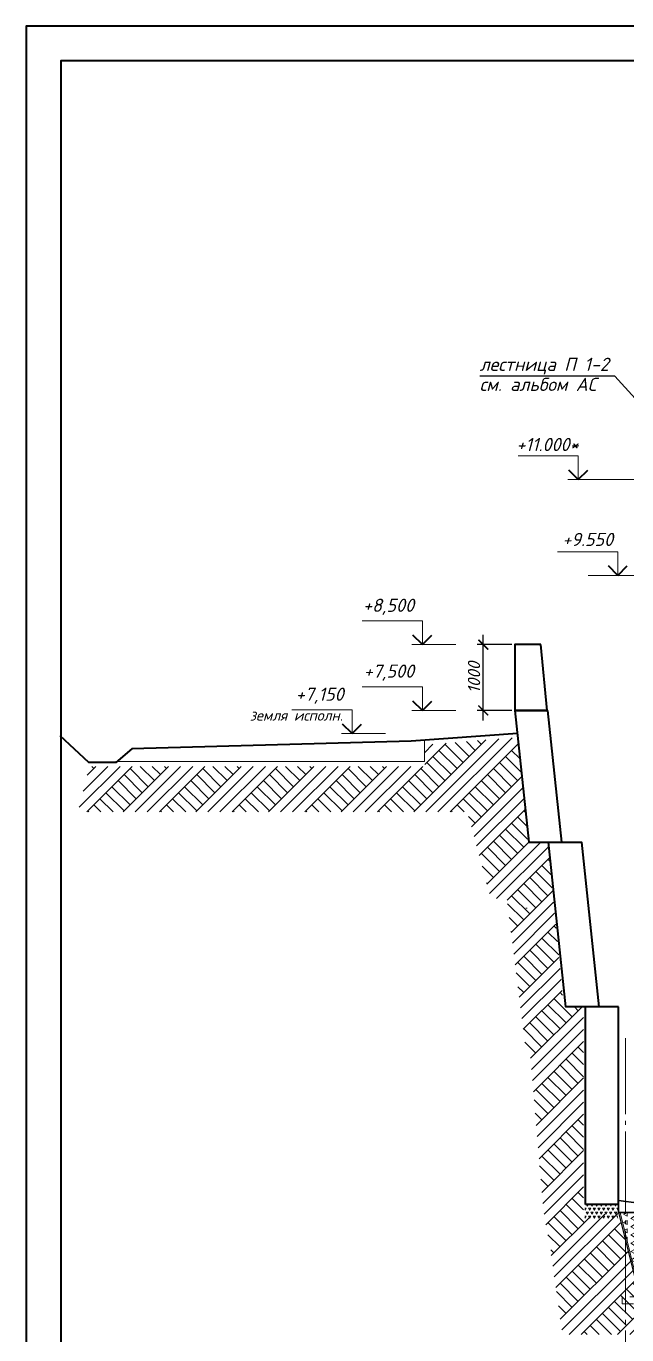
# Model space of a CAD drawing. Header units: millimetres. Extents: x -238377 to 196118, y -123284 to 30177.
# Drawn here: x 72827 to 81946, y -113112 to -93244 of the extents above; entities that cross this region are included whole.
import ezdxf

# ---------------------------------------------------------------- set-up
doc = ezdxf.new("R2010")
doc.units = ezdxf.units.MM
doc.header["$MEASUREMENT"] = 0
doc.linetypes.add('Dashed', pattern=[564.444447, 282.222223, -282.222223])
doc.linetypes.add('Double Dashed copy', pattern=[3020, 2500, -200, 120, -200])
doc.layers.get('0').update_dxf_attribs({"lineweight": 5})
for name, color, linetype, lineweight in [('#размеры', 7, 'Continuous', 5), ('подп стены Инжзащита_Ном._пера__96', 7, 'Continuous', 13), ('подп стены Инжзащита_Ном._пера__97', 7, 'Continuous', 20), ('подп стены Инжзащита_Ном._пера__99', 7, 'Continuous', 40), ('чертеж_Ном._пера__96', 7, 'Continuous', 13), ('чертеж_Ном._пера__98', 7, 'Continuous', 35), ('Штриховка', 7, 'Continuous', 9), ('штриховка_Ном._пера__96', 7, 'Continuous', 13)]:
    doc.layers.add(name, color=color, linetype=linetype, lineweight=lineweight)
for name, color, linetype in [('подп стены Инжзащита', 7, 'Continuous'), ('стены наруж', 7, 'Continuous'), ('чертеж', 7, 'Continuous')]:
    doc.layers.add(name, color=color, linetype=linetype)
doc.styles.add('STEP PR', font='isocpeui.ttf')
doc.dimstyles.new('SPDS', dxfattribs={"dimscale": 10, "dimtxt": 2.5, "dimasz": 2, "dimexe": 1.25, "dimexo": 0.625, "dimtad": 1, "dimdec": 0, "dimrnd": 0.001, "dimtxsty": 'STEP PR', "dimblk": 'ARCHTICK', "dimcen": 2.5, "dimdle": 2, "dimclrd": 256, "dimclre": 256, "dimclrt": 7, "dimadec": 0, "dimazin": 2, "dimtfac": 0.75, "dimtdec": 0, "dimtmove": 1, "dimatfit": 3, "dimfxl": 1, "dimtolj": 1, "dimarcsym": 1})

# ---------------------------------------------------------------- blocks, each defined once
blk = doc.blocks.new('Элемент разреза_86_3', base_point=(50892, -142))
at = {"layer": 'подп стены Инжзащита_Ном._пера__99', "linetype": 'Continuous'}
for p, q in [((124616, 2858), (124919, 2858)), ((124616, -142), (124616, 2858)), ((125120, -142), (125120, 2858)), ((124616, -142), (125120, -142))]:
    blk.add_line(p, q, dxfattribs=at)
blk = doc.blocks.new('A$C75B94F84')
at = {"layer": 'штриховка_Ном._пера__96', "linetype": 'Continuous'}
h = blk.add_hatch(dxfattribs=at)
h.set_pattern_fill('TRIANG_0002', color=256, scale=0.88209, style=0, pattern_type=2)
h.set_pattern_definition([(90, (655325.58, 192920.41), (109.14395, 63.014304), [63.014304, -63.014304]), (30, (655325.58, 192920.41), (-109.143964, 63.014282), [63.014304, -63.014304]), (150, (655380.15, 192951.92), (-1.3e-05, 126.028586), [63.014304, -63.014304])])
h.paths.add_polyline_path([(-33, 271), (-716, 271), (-485, -700), (-319, -735), (-319, -735), (-319, -734), (-319, -734), (-318, -733), (-318, -733), (-318, -733), (-306, -697), (-254, -645), (-212, -626), (-135, -602), (-33, -600)])
h = blk.add_hatch(dxfattribs=at)
h.set_pattern_fill('TRIANG_0002', color=256, scale=0.88209, style=0, pattern_type=2)
h.set_pattern_definition([(90, (655424.65, 192920.41), (109.14395, 63.014304), [63.014304, -63.014304]), (30, (655424.65, 192920.41), (-109.143964, 63.014282), [63.014304, -63.014304]), (150, (655479.23, 192951.92), (-1.3e-05, 126.028586), [63.014304, -63.014304])])
h.paths.add_polyline_path([(648, 271), (-31, 271), (-22, -600), (46, -598), (98, -611), (153, -644), (154, -644), (155, -645), (156, -645), (157, -645), (158, -646), (159, -646), (160, -647), (161, -647), (162, -648), (163, -648), (164, -648), (165, -649), (165, -649), (166, -650), (167, -650), (168, -651), (169, -651), (169, -652), (170, -652), (171, -653), (172, -653), (172, -654), (173, -654), (174, -655), (174, -655), (175, -656), (175, -656), (176, -657), (176, -657), (177, -658), (177, -658), (178, -659), (236, -735), (405, -700)])
h = blk.add_hatch(color=9, dxfattribs=at)
edge = h.paths.add_edge_path()
edge.add_line((-437, -923), (-34, -923))
edge.add_line((-34, -923), (-34, -823))
edge.add_arc((-34, -698), 124, 211.8648, 270, ccw=False)
edge.add_line((-140, -764), (-495, -688))
edge.add_line((-495, -688), (-437, -923))
h = blk.add_hatch(color=9, dxfattribs=at)
edge = h.paths.add_edge_path()
edge.add_line((368, -923), (-34, -923))
edge.add_line((-34, -923), (-34, -823))
edge.add_arc((-34, -698), 124, 270, 328.8814)
edge.add_line((72, -763), (427, -688))
edge.add_line((427, -688), (368, -923))
h = blk.add_hatch(dxfattribs=at)
h.set_pattern_fill('TRIANG_0002', color=256, style=0, pattern_type=2)
h.set_pattern_definition([(120, (741787.89, 217021.63), (35.718737, 61.8666824), [35.71875, -35.71875]), (60, (741787.89, 217021.63), (71.437487, 7.4e-06), [35.71875, -35.71875]), (180, (741805.747, 217052.566), (-35.71875, 61.866675), [35.71875, -35.71875])])
h.paths.add_polyline_path([(366, -923), (366, -1023), (-434, -1023), (-434, -923)])
for points in [[(-735, 271), (-437, -923)], [(368, -923), (667, 271)], [(-140, -764), (-495, -688)], [(-150, -743), (-480, -673)], [(71, -764), (427, -688)], [(82, -743), (412, -673)]]:
    blk.add_lwpolyline(points)
at = {"layer": 'подп стены Инжзащита_Ном._пера__97', "linetype": 'Continuous'}
for p, q in [((-473, -700), (-716, 271)), ((412, -673), (648, 271)), ((368, -923), (-437, -923))]:
    blk.add_line(p, q, dxfattribs=at)
at = {"layer": 'подп стены Инжзащита_Ном._пера__97', "linetype": 'Continuous', "flags": 128}
blk.add_lwpolyline([(-484, -923), (415, -923), (415, -1023), (-484, -1023)], close=True, dxfattribs=at)
at = {"layer": 'подп стены Инжзащита_Ном._пера__97', "linetype": 'Continuous', "extrusion": (0, 0, -1)}
blk.add_ellipse((-152, -591), major_axis=(-73, -3.3), ratio=0.38892, start_param=4.394692, end_param=9.38902, dxfattribs=at)
at = {"layer": 'чертеж', "color": 44, "lineweight": 30}
blk.add_lwpolyline([(362, 414), (673, 456), (673, 271), (-838, 271), (-838, 456), (362, 414), (673, 456)], dxfattribs=at)
at = {"layer": 'чертеж', "color": 1, "linetype": 'Dashed', "lineweight": 20, "ltscale": 0.6}
for points in [[(-431, 393), (362, 393), (362, 453), (-431, 453)], [(-404, 393), (335, 393), (335, -1007), (-404, -1007)], [(335, 30), (-404, 30), (-404, 393), (335, 393)], [(-384, 373), (315, 373), (315, -1007), (-384, -1007)], [(335, -1007), (-404, -1007), (-404, -450), (335, -450)], [(-684, -1007), (615, -1007), (615, -1113), (-684, -1113)]]:
    blk.add_lwpolyline(points, close=True, dxfattribs=at)
at = {"layer": 'чертеж_Ном._пера__96', "color": 1}
for p, q in [((-124, -698), (56, -698)), ((-34, -788), (-34, -608))]:
    blk.add_line(p, q, dxfattribs=at)
at = {"layer": 'чертеж_Ном._пера__96', "color": 1, "linetype": 'Continuous', "lineweight": 30}
blk.add_circle((-34, -698), 124, dxfattribs=at)
at = {"layer": 'чертеж_Ном._пера__96', "linetype": 'Continuous'}
blk.add_circle((-34, -698), 108, dxfattribs=at)
at = {"layer": 'штриховка_Ном._пера__96', "linetype": 'Continuous'}
for centre, major_axis, ratio, start_param, end_param in [((-29, -566), (75.5, -3.4), 0.579291, 0.158292, 3.105835), ((83, -591), (73, -3.3), 0.38892, 4.394692, 9.38902), ((159, -682), (-103, 3), 0.276227, 3.029441, 5.533726), ((165, -720), (-103, 3), 0.276227, 3.029441, 5.533726), ((112, -633), (73, -3.3), 0.38892, 5.740655, 7.417164)]:
    blk.add_ellipse(centre, major_axis=major_axis, ratio=ratio, start_param=start_param, end_param=end_param, dxfattribs=at)
at = {"layer": 'штриховка_Ном._пера__96', "linetype": 'Continuous', "extrusion": (0, 0, -1)}
for centre, major_axis, ratio, start_param, end_param in [((-261, -720), (76, 2.1), 0.373128, 2.994658, 5.498943), ((-228, -682), (103, 3), 0.276227, 3.029441, 5.533726), ((-230, -633), (73, 3.3), 0.38892, 2.599062, 4.275572)]:
    blk.add_ellipse(centre, major_axis=major_axis, ratio=ratio, start_param=start_param, end_param=end_param, dxfattribs=at)
blk = doc.blocks.new('Отметка высоты (ГОСТ)[26]_3', base_point=(115341, -142))
at = {"layer": 'чертеж_Ном._пера__96', "linetype": 'Continuous', "lineweight": 5}
for p, q in [((115341, -142), (115341, 308)), ((115341, 308), (116483, 308)), ((114709, -142), (115541, -142))]:
    blk.add_line(p, q, dxfattribs=at)
at = {"layer": 'чертеж_Ном._пера__98', "linetype": 'Continuous'}
for q in [(115161, 38), (115521, 38)]:
    blk.add_line((115341, -142), q, dxfattribs=at)
blk = doc.blocks.new('_ArchTick')
at = {"color": 0, "linetype": 'ByBlock', "const_width": 0.15}
blk.add_lwpolyline([(-0.5, -0.5), (0.5, 0.5)], dxfattribs=at)
blk = doc.blocks.new('*D878')
at = {"layer": '#размеры', "lineweight": -2, "transparency": 16777216}
for p, q in [((79767, -103783), (79767, -102483)), ((80200, -102633), (79673, -102633)), ((80200, -103633), (79673, -103633))]:
    blk.add_line(p, q, dxfattribs=at)
at = {"layer": 'Defpoints', "color": 0, "transparency": 16777216}
for p in [(79767, -102633), (80247, -102633), (80247, -103633)]:
    blk.add_point(p, dxfattribs=at)
at = {"layer": '#размеры', "lineweight": -2, "transparency": 16777216, "xscale": 150, "yscale": 150, "zscale": 150}
for p, rotation in [((79767, -102633), 90), ((79767, -103633), 270)]:
    blk.add_blockref('_ArchTick', p, dxfattribs=dict(at, rotation=rotation))
at = {"layer": '#размеры', "color": 7, "transparency": 16777216, "insert": (79626, -103133), "char_height": 187.5, "attachment_point": 5, "rotation": 90, "style": 'STEP PR'}
blk.add_mtext('\\A1;1000', dxfattribs=at)

msp = doc.modelspace()

# ---------------------------------------------------------------- hatches: boundary and pattern name
at = {"layer": 'штриховка_Ном._пера__96', "linetype": 'Continuous'}
h = msp.add_hatch(dxfattribs=at)
h.set_pattern_fill('ГРУНТ_0003', color=256, style=0, pattern_type=2)
h.set_pattern_definition([(45, (-24872.65, -111133.47), (-275.7716, 275.7716), []), (45, (-24964.6, -111041.54), (-551.543, 551.543), []), (45, (-25056.5, -110949.6), (-551.543, 551.543), []), (135, (-25148.43, -110857.7), (91.92388, 91.92388), [390, -390])])
h.paths.add_polyline_path([(73785.7, -104483), (78881.7, -104483), (78870, -104157.2), (80290.7, -104039.1), (80444.9, -105633.5), (80744.9, -105633.5), (80988.5, -108133.5), (81290.2, -108133.5), (81290.2, -111335.5), (81713.2, -111263.2), (81788.9, -111199.5), (82182.4, -112602.9), (83797.5, -112557.3), (83580.3, -113108.1), (80968.2, -113108.1), (80788.2, -111833.5), (80794.7, -111833.5), (80707.8, -111389.9), (80706.6, -111371.1), (80674.3, -111170.2), (80479.4, -108833.5), (80419.2, -108833.5), (80124.5, -106488), (79880.3, -106488), (79526.5, -105173.9), (73616.1, -105173.9)])
h = msp.add_hatch(dxfattribs=at)
h.set_pattern_fill('TRIANG_0003', color=256, style=0, pattern_type=2)
h.set_pattern_definition([(120, (791255.55, 106799.265), (35.718737, 61.8666824), [35.71875, -35.71875]), (60, (791255.55, 106799.265), (71.437487, 7.4e-06), [35.71875, -35.71875]), (180, (791273.407, 106830.2), (-35.71875, 61.866675), [35.71875, -35.71875])])
h.paths.add_polyline_path([(81309.1, -111145), (81309.1, -111345), (81809.1, -111345), (81809.1, -111145)])

# ---------------------------------------------------------------- linework, layer by layer
at = {"color": 1, "lineweight": 40}
for points in [[(105053.7, -93243.9), (72827.1, -93243.9), (72827.1, -119160.3), (105053.7, -119160.3)], [(104526.6, -93771.1), (73354.2, -93771.1), (73354.2, -118633.2), (104526.6, -118633.2)]]:
    msp.add_lwpolyline(points, close=True, dxfattribs=at)
at = {"layer": 'подп стены Инжзащита_Ном._пера__96', "linetype": 'Continuous'}
msp.add_line((80413.6, -106633.5), (80433, -106633.5), dxfattribs=at)
at = {"layer": 'подп стены Инжзащита_Ном._пера__96', "color": 102, "linetype": 'Double Dashed copy', "ltscale": 0.5}
msp.add_line((81925, -114294.2), (81925, -108607.4), dxfattribs=at)
at = {"layer": 'подп стены Инжзащита_Ном._пера__99'}
for points in [[(80641.2, -102633.4), (80547.5, -102633.5), (80247.3, -102633.5), (80247.3, -103633.5), (80738.1, -103633.5), (80738.1, -103633.5), (80641.2, -102633.4)], [(80748.2, -103633.5), (80247, -103633.5), (80457.2, -105633.5), (80957.2, -105633.5), (80748.2, -103633.5)], [(80757.2, -105633.5), (81257.2, -105633.5), (81520, -108133.5), (81020, -108133.5), (80757.2, -105633.5)]]:
    msp.add_lwpolyline(points, dxfattribs=at)
at = {"layer": 'подп стены Инжзащита_Ном._пера__99', "color": 32, "linetype": 'Continuous', "true_color": 0xb35900, "flags": 128}
msp.add_lwpolyline([(80283.8, -103983.5), (80283.8, -103983.5), (78674.2, -104101.5), (74430.6, -104213.2), (74188.8, -104420.4), (73779.1, -104420.4), (73344.8, -104017.2)], dxfattribs=at)
at = {"layer": 'стены наруж', "color": 0, "flags": 128}
msp.add_lwpolyline([(81320, -108133.5), (81820, -108133.5), (81820, -111133.5), (81320, -111133.5), (81320, -108133.5)], dxfattribs=at)
at = {"layer": 'чертеж_Ном._пера__96', "linetype": 'Continuous'}
for points in [[(83791.4, -100127.3), (81489.8, -100127.3)], [(83149.7, -101583.5), (81361.2, -101583.5)]]:
    msp.add_lwpolyline(points, dxfattribs=at)
at = {"layer": 'Штриховка'}
msp.add_lwpolyline([(78876.2, -104086.7), (78876.2, -104408), (74189.9, -104408)], dxfattribs=at)

# ---------------------------------------------------------------- block references
at = {"layer": 'подп стены Инжзащита', "xscale": -1}
msp.add_blockref('Элемент разреза_86_3', (155544.7, -111133.5), dxfattribs=at)
at = {"layer": 'чертеж', "xscale": -1}
msp.add_blockref('A$C75B94F84', (82490.9, -111526.7), dxfattribs=at)
at = {"layer": 'чертеж_Ном._пера__96', "linetype": 'Continuous', "xscale": -0.8, "yscale": 0.8, "zscale": 0.8}
for p in [(81209.7, -100127.3), (81809.3, -101583.5)]:
    msp.add_blockref('Отметка высоты (ГОСТ)[26]_3', p, dxfattribs=at)
at = {"layer": 'чертеж_Ном._пера__96', "xscale": -0.8, "yscale": 0.8, "zscale": 0.8}
for p in [(78843.1, -102633.5), (78843.1, -103633.5), (77774.3, -103983.5)]:
    msp.add_blockref('Отметка высоты (ГОСТ)[26]_3', p, dxfattribs=at)

# ---------------------------------------------------------------- texts
at = {"layer": 'подп стены Инжзащита_Ном._пера__99', "style": 'STEP PR'}
for s, p in [('лестница П 1-2', (79711.7, -98477.8)), ('см. альбом АС', (79711.7, -98782)), ('+11.000*', (80270, -99695.2)), ('+9.550', (80966.5, -101136.4))]:
    msp.add_text(s, height=200, dxfattribs=at).set_placement(p)
at = {"layer": 'подп стены Инжзащита_Ном._пера__99', "char_height": 200, "attachment_point": 9, "style": 'STEP PR'}
for s, insert in [('+8,500', (78716, -102182.5)), ('+7,500', (78716, -103182.5))]:
    msp.add_mtext(s, dxfattribs=dict(at, insert=insert))
at = {"layer": 'подп стены Инжзащита_Ном._пера__99', "color": 1, "insert": (77647.1, -103532.5), "char_height": 200, "attachment_point": 9, "style": 'STEP PR'}
msp.add_mtext('+7,150', dxfattribs=at)
at = {"layer": 'чертеж_Ном._пера__96', "style": 'STEP PR'}
msp.add_text('земля исполн.', height=160, dxfattribs=at).set_placement((76221.3, -103787.3))

# ---------------------------------------------------------------- dimensions: what is measured, and where the dimension line sits
at = {"layer": '#размеры'}
dim = msp.add_linear_dim(base=(79767.1, -102633.4), p1=(80247, -103633.5), p2=(80247, -102633.4), angle=90, dimstyle='SPDS', override={"dimscale": 75, "dimtxsty": 'STEP PR'}, dxfattribs=at)
dim.commit()
dim.dimension.update_dxf_attribs({"geometry": '*D878', "text_midpoint": (79767.1, -103133.4), "dimtype": 160})

# ---------------------------------------------------------------- leaders
at = {"layer": 'чертеж_Ном._пера__96', "linetype": 'Continuous', "lineweight": 5}
msp.add_leader([(82329.8, -99178.4), (81762.8, -98558), (79715.4, -98558)], dimstyle='SPDS', override={"dimtxsty": 'STEP PR'}, dxfattribs=at)

doc.saveas('drawing.dxf')
